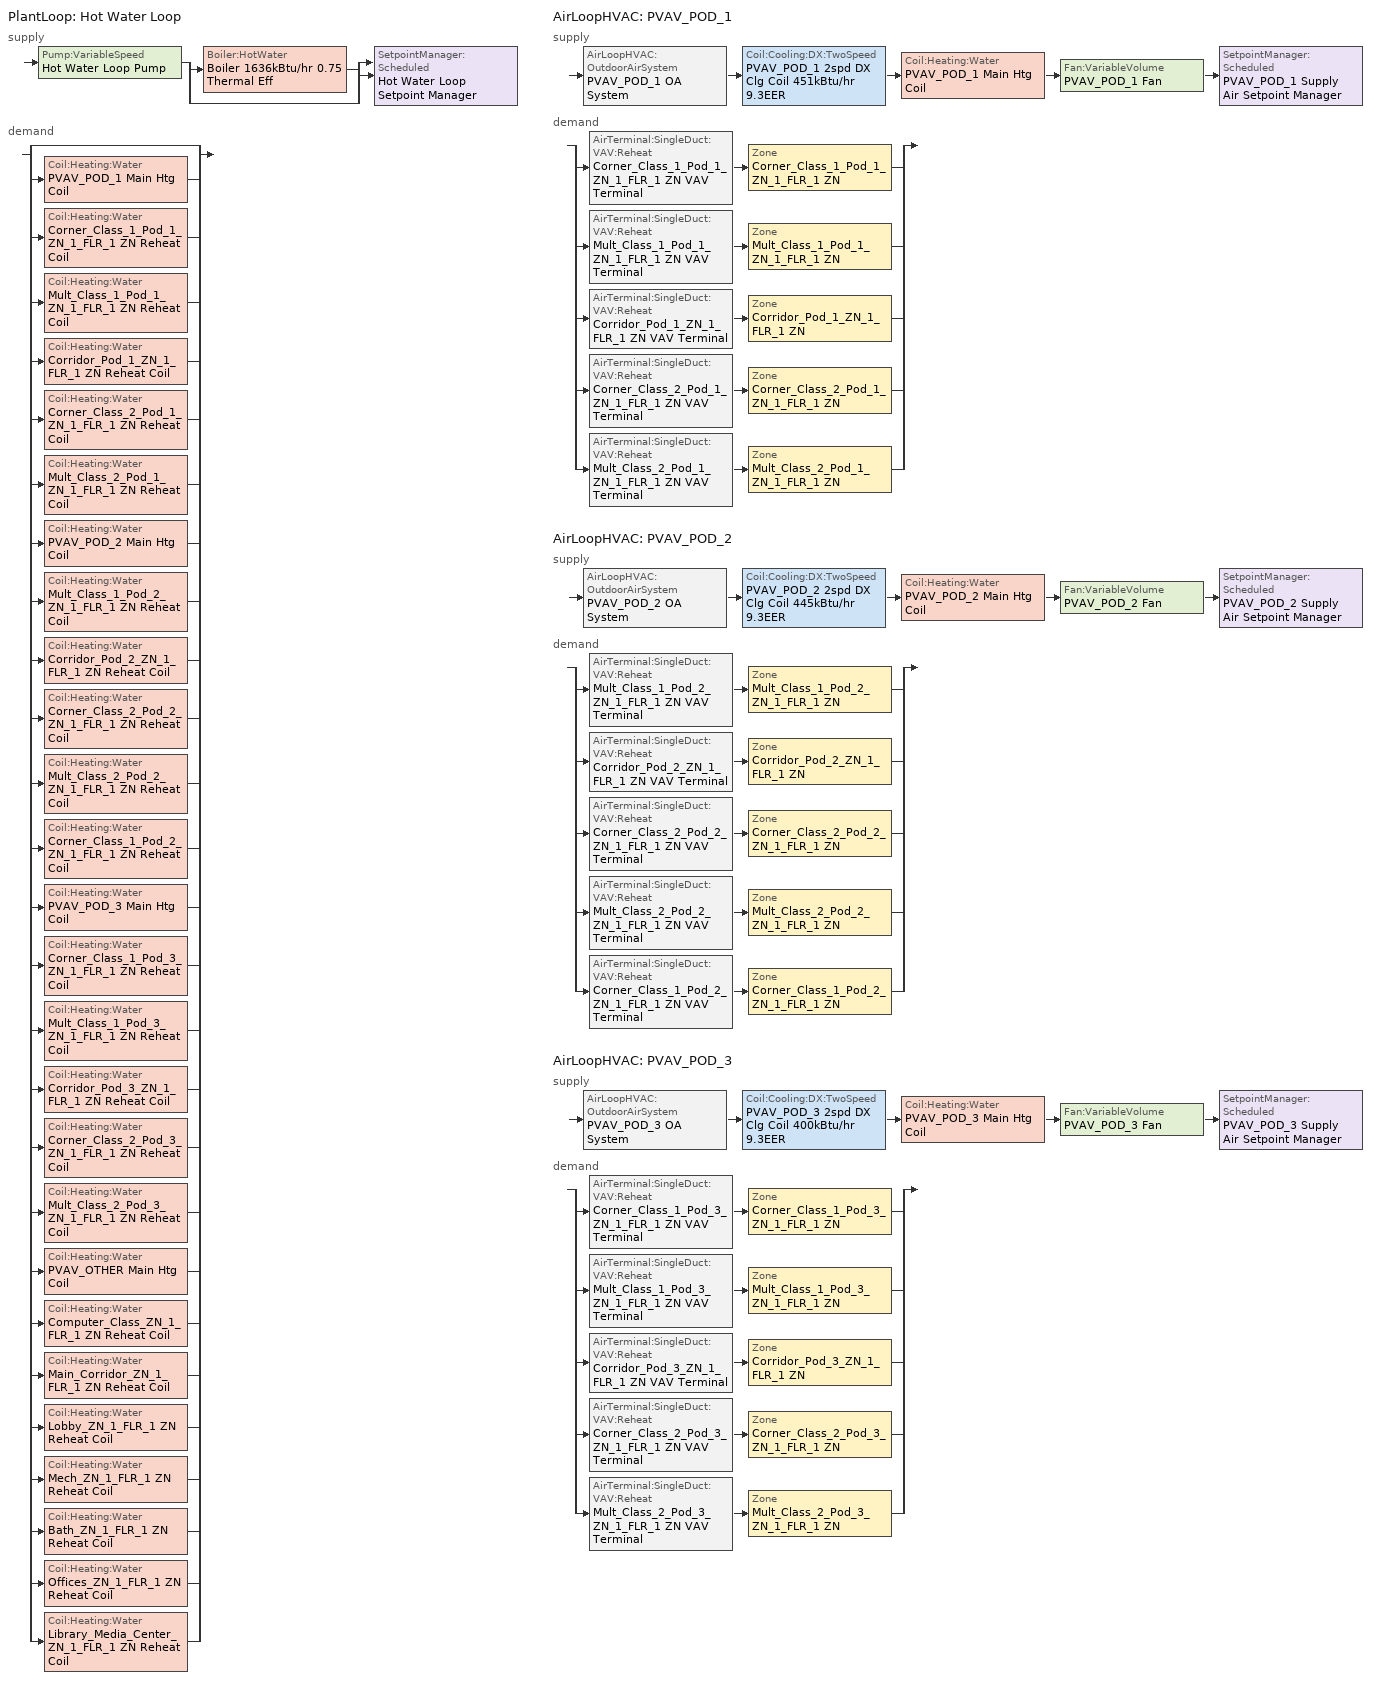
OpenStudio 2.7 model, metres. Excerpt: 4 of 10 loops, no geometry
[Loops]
PlantLoop 'Hot Water Loop'
 supply: Pump:VariableSpeed 'Hot Water Loop Pump' > split
  | Boiler:HotWater 'Boiler 1636kBtu/hr 0.75 Thermal Eff'
  | bypass
  join > SetpointManager:Scheduled 'Hot Water Loop Setpoint Manager'
 demand: split
  | bypass
  | Coil:Heating:Water 'PVAV_POD_1 Main Htg Coil'
  | Coil:Heating:Water 'Corner_Class_1_Pod_1_ZN_1_FLR_1 ZN Reheat Coil'
  | Coil:Heating:Water 'Mult_Class_1_Pod_1_ZN_1_FLR_1 ZN Reheat Coil'
  | Coil:Heating:Water 'Corridor_Pod_1_ZN_1_FLR_1 ZN Reheat Coil'
  | Coil:Heating:Water 'Corner_Class_2_Pod_1_ZN_1_FLR_1 ZN Reheat Coil'
  | Coil:Heating:Water 'Mult_Class_2_Pod_1_ZN_1_FLR_1 ZN Reheat Coil'
  | Coil:Heating:Water 'PVAV_POD_2 Main Htg Coil'
  | Coil:Heating:Water 'Mult_Class_1_Pod_2_ZN_1_FLR_1 ZN Reheat Coil'
  | Coil:Heating:Water 'Corridor_Pod_2_ZN_1_FLR_1 ZN Reheat Coil'
  | Coil:Heating:Water 'Corner_Class_2_Pod_2_ZN_1_FLR_1 ZN Reheat Coil'
  | Coil:Heating:Water 'Mult_Class_2_Pod_2_ZN_1_FLR_1 ZN Reheat Coil'
  | Coil:Heating:Water 'Corner_Class_1_Pod_2_ZN_1_FLR_1 ZN Reheat Coil'
  | Coil:Heating:Water 'PVAV_POD_3 Main Htg Coil'
  | Coil:Heating:Water 'Corner_Class_1_Pod_3_ZN_1_FLR_1 ZN Reheat Coil'
  | Coil:Heating:Water 'Mult_Class_1_Pod_3_ZN_1_FLR_1 ZN Reheat Coil'
  | Coil:Heating:Water 'Corridor_Pod_3_ZN_1_FLR_1 ZN Reheat Coil'
  | Coil:Heating:Water 'Corner_Class_2_Pod_3_ZN_1_FLR_1 ZN Reheat Coil'
  | Coil:Heating:Water 'Mult_Class_2_Pod_3_ZN_1_FLR_1 ZN Reheat Coil'
  | Coil:Heating:Water 'PVAV_OTHER Main Htg Coil'
  | Coil:Heating:Water 'Computer_Class_ZN_1_FLR_1 ZN Reheat Coil'
  | Coil:Heating:Water 'Main_Corridor_ZN_1_FLR_1 ZN Reheat Coil'
  | Coil:Heating:Water 'Lobby_ZN_1_FLR_1 ZN Reheat Coil'
  | Coil:Heating:Water 'Mech_ZN_1_FLR_1 ZN Reheat Coil'
  | Coil:Heating:Water 'Bath_ZN_1_FLR_1 ZN Reheat Coil'
  | Coil:Heating:Water 'Offices_ZN_1_FLR_1 ZN Reheat Coil'
  | Coil:Heating:Water 'Library_Media_Center_ZN_1_FLR_1 ZN Reheat Coil'
AirLoopHVAC 'PVAV_POD_1'
 supply: AirLoopHVAC:OutdoorAirSystem 'PVAV_POD_1 OA System' > Coil:Cooling:DX:TwoSpeed 'PVAV_POD_1 2spd DX Clg Coil 451kBtu/hr 9.3EER' > Coil:Heating:Water 'PVAV_POD_1 Main Htg Coil' > Fan:VariableVolume 'PVAV_POD_1 Fan' > SetpointManager:Scheduled 'PVAV_POD_1 Supply Air Setpoint Manager'
 demand: split
  | AirTerminal:SingleDuct:VAV:Reheat 'Corner_Class_1_Pod_1_ZN_1_FLR_1 ZN VAV Terminal' > Zone 'Corner_Class_1_Pod_1_ZN_1_FLR_1 ZN'
  | AirTerminal:SingleDuct:VAV:Reheat 'Mult_Class_1_Pod_1_ZN_1_FLR_1 ZN VAV Terminal' > Zone 'Mult_Class_1_Pod_1_ZN_1_FLR_1 ZN'
  | AirTerminal:SingleDuct:VAV:Reheat 'Corridor_Pod_1_ZN_1_FLR_1 ZN VAV Terminal' > Zone 'Corridor_Pod_1_ZN_1_FLR_1 ZN'
  | AirTerminal:SingleDuct:VAV:Reheat 'Corner_Class_2_Pod_1_ZN_1_FLR_1 ZN VAV Terminal' > Zone 'Corner_Class_2_Pod_1_ZN_1_FLR_1 ZN'
  | AirTerminal:SingleDuct:VAV:Reheat 'Mult_Class_2_Pod_1_ZN_1_FLR_1 ZN VAV Terminal' > Zone 'Mult_Class_2_Pod_1_ZN_1_FLR_1 ZN'
AirLoopHVAC 'PVAV_POD_2'
 supply: AirLoopHVAC:OutdoorAirSystem 'PVAV_POD_2 OA System' > Coil:Cooling:DX:TwoSpeed 'PVAV_POD_2 2spd DX Clg Coil 445kBtu/hr 9.3EER' > Coil:Heating:Water 'PVAV_POD_2 Main Htg Coil' > Fan:VariableVolume 'PVAV_POD_2 Fan' > SetpointManager:Scheduled 'PVAV_POD_2 Supply Air Setpoint Manager'
 demand: split
  | AirTerminal:SingleDuct:VAV:Reheat 'Mult_Class_1_Pod_2_ZN_1_FLR_1 ZN VAV Terminal' > Zone 'Mult_Class_1_Pod_2_ZN_1_FLR_1 ZN'
  | AirTerminal:SingleDuct:VAV:Reheat 'Corridor_Pod_2_ZN_1_FLR_1 ZN VAV Terminal' > Zone 'Corridor_Pod_2_ZN_1_FLR_1 ZN'
  | AirTerminal:SingleDuct:VAV:Reheat 'Corner_Class_2_Pod_2_ZN_1_FLR_1 ZN VAV Terminal' > Zone 'Corner_Class_2_Pod_2_ZN_1_FLR_1 ZN'
  | AirTerminal:SingleDuct:VAV:Reheat 'Mult_Class_2_Pod_2_ZN_1_FLR_1 ZN VAV Terminal' > Zone 'Mult_Class_2_Pod_2_ZN_1_FLR_1 ZN'
  | AirTerminal:SingleDuct:VAV:Reheat 'Corner_Class_1_Pod_2_ZN_1_FLR_1 ZN VAV Terminal' > Zone 'Corner_Class_1_Pod_2_ZN_1_FLR_1 ZN'
AirLoopHVAC 'PVAV_POD_3'
 supply: AirLoopHVAC:OutdoorAirSystem 'PVAV_POD_3 OA System' > Coil:Cooling:DX:TwoSpeed 'PVAV_POD_3 2spd DX Clg Coil 400kBtu/hr 9.3EER' > Coil:Heating:Water 'PVAV_POD_3 Main Htg Coil' > Fan:VariableVolume 'PVAV_POD_3 Fan' > SetpointManager:Scheduled 'PVAV_POD_3 Supply Air Setpoint Manager'
 demand: split
  | AirTerminal:SingleDuct:VAV:Reheat 'Corner_Class_1_Pod_3_ZN_1_FLR_1 ZN VAV Terminal' > Zone 'Corner_Class_1_Pod_3_ZN_1_FLR_1 ZN'
  | AirTerminal:SingleDuct:VAV:Reheat 'Mult_Class_1_Pod_3_ZN_1_FLR_1 ZN VAV Terminal' > Zone 'Mult_Class_1_Pod_3_ZN_1_FLR_1 ZN'
  | AirTerminal:SingleDuct:VAV:Reheat 'Corridor_Pod_3_ZN_1_FLR_1 ZN VAV Terminal' > Zone 'Corridor_Pod_3_ZN_1_FLR_1 ZN'
  | AirTerminal:SingleDuct:VAV:Reheat 'Corner_Class_2_Pod_3_ZN_1_FLR_1 ZN VAV Terminal' > Zone 'Corner_Class_2_Pod_3_ZN_1_FLR_1 ZN'
  | AirTerminal:SingleDuct:VAV:Reheat 'Mult_Class_2_Pod_3_ZN_1_FLR_1 ZN VAV Terminal' > Zone 'Mult_Class_2_Pod_3_ZN_1_FLR_1 ZN'
[Sizing:Zone] Zone Cooling Design Supply Air Temperature Input Method=SupplyAirTemperature; Zone Cooling Design Supply Air Temperature {C}=12.7778; Zone Cooling Design Supply Air Temperature Difference {deltaC}=11.11; Zone Heating Design Supply Air Temperature Input Method=SupplyAirTemperature; Zone Heating Design Supply Air Temperature {C}=50; Zone Heating Design Supply Air Temperature Difference {deltaC}=11.11; Zone Cooling Design Supply Air Humidity Ratio {kg-H2O/kg-air}=0.0085; Zone Heating Design Supply Air Humidity Ratio {kg-H2O/kg-air}=0.008; Cooling Design Air Flow Method=DesignDay; Heating Design Air Flow Method=DesignDay; Account for Dedicated Outdoor Air System=No; Dedicated Outdoor Air System Control Strategy=NeutralSupplyAir; Dedicated Outdoor Air Low Setpoint Temperature for Design {C}=autosize; Dedicated Outdoor Air High Setpoint Temperature for Design {C}=autosize
Corner_Class_1_Pod_1_ZN_1_FLR_1 ZN; Corner_Class_1_Pod_2_ZN_1_FLR_1 ZN; Corner_Class_1_Pod_3_ZN_1_FLR_1 ZN; Corner_Class_2_Pod_1_ZN_1_FLR_1 ZN; Corner_Class_2_Pod_2_ZN_1_FLR_1 ZN; Corner_Class_2_Pod_3_ZN_1_FLR_1 ZN; Corridor_Pod_1_ZN_1_FLR_1 ZN; Corridor_Pod_2_ZN_1_FLR_1 ZN; Corridor_Pod_3_ZN_1_FLR_1 ZN; Mult_Class_1_Pod_1_ZN_1_FLR_1 ZN; Mult_Class_1_Pod_2_ZN_1_FLR_1 ZN; Mult_Class_1_Pod_3_ZN_1_FLR_1 ZN; Mult_Class_2_Pod_1_ZN_1_FLR_1 ZN; Mult_Class_2_Pod_2_ZN_1_FLR_1 ZN; Mult_Class_2_Pod_3_ZN_1_FLR_1 ZN
[Zone equipment]
Corner_Class_1_Pod_1_ZN_1_FLR_1 ZN: Corner_Class_1_Pod_1_ZN_1_FLR_1 ZN VAV Terminal
Corner_Class_1_Pod_2_ZN_1_FLR_1 ZN: Corner_Class_1_Pod_2_ZN_1_FLR_1 ZN VAV Terminal
Corner_Class_1_Pod_3_ZN_1_FLR_1 ZN: Corner_Class_1_Pod_3_ZN_1_FLR_1 ZN VAV Terminal
Corner_Class_2_Pod_1_ZN_1_FLR_1 ZN: Corner_Class_2_Pod_1_ZN_1_FLR_1 ZN VAV Terminal
Corner_Class_2_Pod_2_ZN_1_FLR_1 ZN: Corner_Class_2_Pod_2_ZN_1_FLR_1 ZN VAV Terminal
Corner_Class_2_Pod_3_ZN_1_FLR_1 ZN: Corner_Class_2_Pod_3_ZN_1_FLR_1 ZN VAV Terminal
Corridor_Pod_1_ZN_1_FLR_1 ZN: Corridor_Pod_1_ZN_1_FLR_1 ZN VAV Terminal
Corridor_Pod_2_ZN_1_FLR_1 ZN: Corridor_Pod_2_ZN_1_FLR_1 ZN VAV Terminal
Corridor_Pod_3_ZN_1_FLR_1 ZN: Corridor_Pod_3_ZN_1_FLR_1 ZN VAV Terminal
Mult_Class_1_Pod_1_ZN_1_FLR_1 ZN: Mult_Class_1_Pod_1_ZN_1_FLR_1 ZN VAV Terminal
Mult_Class_1_Pod_2_ZN_1_FLR_1 ZN: Mult_Class_1_Pod_2_ZN_1_FLR_1 ZN VAV Terminal
Mult_Class_1_Pod_3_ZN_1_FLR_1 ZN: Mult_Class_1_Pod_3_ZN_1_FLR_1 ZN VAV Terminal
Mult_Class_2_Pod_1_ZN_1_FLR_1 ZN: Mult_Class_2_Pod_1_ZN_1_FLR_1 ZN VAV Terminal
Mult_Class_2_Pod_2_ZN_1_FLR_1 ZN: Mult_Class_2_Pod_2_ZN_1_FLR_1 ZN VAV Terminal
Mult_Class_2_Pod_3_ZN_1_FLR_1 ZN: Mult_Class_2_Pod_3_ZN_1_FLR_1 ZN VAV Terminal
[PlantLoop]
Hot Water Loop: Fluid Type=Water; Glycol Concentration=0; Minimum Loop Temperature {C}=10; Plant Loop Volume {m3}=Autocalculate; Load Distribution Scheme=Optimal
[Sizing:Plant]
Hot Water Loop: Loop Type=Heating; Design Loop Exit Temperature {C}=82.2222; Loop Design Temperature Difference {deltaC}=11.1111; Sizing Option=NonCoincident; Zone Timesteps in Averaging Window=1; Coincident Sizing Factor Mode=None
[SetpointManager:Scheduled] Control Variable=Temperature
Name | Schedule | Setpoint Node or NodeList
Hot Water Loop Setpoint Manager | Hot Water Loop Temp - 180F | Hot Water Loop Supply Outlet Node
PVAV_POD_1 Supply Air Setpoint Manager | Supply Air Temp - 55.0F | PVAV_POD_1 Supply Outlet Node
PVAV_POD_2 Supply Air Setpoint Manager | Supply Air Temp - 55.0F 1 | PVAV_POD_2 Supply Outlet Node
PVAV_POD_3 Supply Air Setpoint Manager | Supply Air Temp - 55.0F 2 | PVAV_POD_3 Supply Outlet Node
[Pump:VariableSpeed]
Hot Water Loop Pump: Rated Pump Head {Pa}=179344; Motor Efficiency=0.875; Pump Control Type=Intermittent; Skin Loss Radiative Fraction=0.5; Design Power Sizing Method=PowerPerFlowPerPressure; Design Electric Power per Unit Flow Rate {W/(m3/s)}=348701.1; Design Shaft Power per Unit Flow Rate per Unit Head {W-s/m3-Pa}=1.28205; Design Minimum Flow Rate Fraction=0
[Boiler:HotWater]
Boiler 1636kBtu/hr 0.75 Thermal Eff: Fuel Type=NaturalGas; Nominal Thermal Efficiency=0.75; Efficiency Curve Temperature Evaluation Variable=LeavingBoiler; Normalized Boiler Efficiency Curve=Boiler with No Minimum Turndown; Design Water Outlet Temperature {C}=82.2222; Minimum Part Load Ratio=0; Maximum Part Load Ratio=1.2; Optimum Part Load Ratio=1; Water Outlet Upper Temperature Limit {C}=95; Boiler Flow Mode=LeavingSetpointModulated; Parasitic Electric Load {W}=0; Sizing Factor=1
[AirLoopHVAC] Availability Schedule=SchoolPrimary HVACOperationSchd; Design Supply Air Flow Rate {m3/s}=AutoSize
PVAV_POD_1; PVAV_POD_2; PVAV_POD_3
[Sizing:System] Type of Load to Size On=Sensible; Central Heating Maximum System Air Flow Ratio=0.3; Preheat Design Temperature {C}=7.22222; Preheat Design Humidity Ratio {kg-H2O/kg-Air}=0.008; Precool Design Temperature {C}=12.7778; Precool Design Humidity Ratio {kg-H2O/kg-Air}=0.008; Central Cooling Design Supply Air Temperature {C}=12.7778; Central Heating Design Supply Air Temperature {C}=12.7778; Sizing Option=Coincident; 100% Outdoor Air in Cooling=No; 100% Outdoor Air in Heating=No; Central Cooling Design Supply Air Humidity Ratio {kg-H2O/kg-Air}=0.0085; Central Heating Design Supply Air Humidity Ratio {kg-H2O/kg-Air}=0.008; Cooling Design Air Flow Method=DesignDay; Cooling Design Air Flow Rate {m3/s}=0; Heating Design Air Flow Method=DesignDay; Heating Design Air Flow Rate {m3/s}=0; System Outdoor Air Method=ZoneSum; Zone Maximum Outdoor Air Fraction=1; Cooling Supply Air Flow Rate Per Floor Area {m3/s-m2}=0.00996765; Cooling Fraction of Autosized Cooling Supply Air Flow Rate=1; Cooling Supply Air Flow Rate Per Unit Cooling Capacity {m3/s-W}=3.94755e-05; Heating Supply Air Flow Rate Per Floor Area {m3/s-m2}=0.00996765; Heating Fraction of Autosized Heating Supply Air Flow Rate=1; Heating Fraction of Autosized Cooling Supply Air Flow Rate=1; Heating Supply Air Flow Rate Per Unit Heating Capacity {m3/s-W}=3.15882e-05; Cooling Design Capacity Method=CoolingDesignCapacity; Cooling Design Capacity {W}=autosize; Cooling Design Capacity Per Floor Area {W/m2}=234.7; Fraction of Autosized Cooling Design Capacity=1; Heating Design Capacity Method=HeatingDesignCapacity; Heating Design Capacity {W}=autosize; Heating Design Capacity Per Floor Area {W/m2}=157; Fraction of Autosized Heating Design Capacity=1; Central Cooling Capacity Control Method=OnOff
Name | Design Outdoor Air Flow Rate {m3/s}
PVAV_POD_1 | 4.12991
PVAV_POD_2 | 4.14781
PVAV_POD_3 | 3.61751
[Fan:VariableVolume] Availability Schedule=Always On Discrete; Fan Total Efficiency=0.5915; Pressure Rise {Pa}=1574.24; Maximum Flow Rate {m3/s}=Autosize; Fan Power Minimum Flow Rate Input Method=Fraction; Fan Power Minimum Flow Fraction=0.25; Fan Power Minimum Air Flow Rate {m3/s}=0; Motor Efficiency=0.91; Motor In Airstream Fraction=1; Fan Power Coefficient 1=0.04076; Fan Power Coefficient 2=0.0881; Fan Power Coefficient 3=-0.0729; Fan Power Coefficient 4=0.9437; Fan Power Coefficient 5=0
PVAV_POD_1 Fan; PVAV_POD_2 Fan; PVAV_POD_3 Fan
[Coil:Heating:Water] Availability Schedule=Always On Discrete; Rated Inlet Water Temperature {C}=82.2222; Rated Outlet Water Temperature {C}=71.1111
Name | Rated Inlet Air Temperature {C} | Rated Outlet Air Temperature {C}
PVAV_POD_1 Main Htg Coil; PVAV_POD_2 Main Htg Coil; PVAV_POD_3 Main Htg Coil; PVAV_OTHER Main Htg Coil | 7.22222 | 12.7778
Corner_Class_1_Pod_1_ZN_1_FLR_1 ZN Reheat Coil; Mult_Class_1_Pod_1_ZN_1_FLR_1 ZN Reheat Coil; Corridor_Pod_1_ZN_1_FLR_1 ZN Reheat Coil; Corner_Class_2_Pod_1_ZN_1_FLR_1 ZN Reheat Coil; Mult_Class_2_Pod_1_ZN_1_FLR_1 ZN Reheat Coil; Mult_Class_1_Pod_2_ZN_1_FLR_1 ZN Reheat Coil; Corridor_Pod_2_ZN_1_FLR_1 ZN Reheat Coil; Corner_Class_2_Pod_2_ZN_1_FLR_1 ZN Reheat Coil; Mult_Class_2_Pod_2_ZN_1_FLR_1 ZN Reheat Coil; Corner_Class_1_Pod_2_ZN_1_FLR_1 ZN Reheat Coil; Corner_Class_1_Pod_3_ZN_1_FLR_1 ZN Reheat Coil; Mult_Class_1_Pod_3_ZN_1_FLR_1 ZN Reheat Coil; Corridor_Pod_3_ZN_1_FLR_1 ZN Reheat Coil; Corner_Class_2_Pod_3_ZN_1_FLR_1 ZN Reheat Coil; Mult_Class_2_Pod_3_ZN_1_FLR_1 ZN Reheat Coil; Computer_Class_ZN_1_FLR_1 ZN Reheat Coil; Main_Corridor_ZN_1_FLR_1 ZN Reheat Coil; Lobby_ZN_1_FLR_1 ZN Reheat Coil; Mech_ZN_1_FLR_1 ZN Reheat Coil; Bath_ZN_1_FLR_1 ZN Reheat Coil; Offices_ZN_1_FLR_1 ZN Reheat Coil; Library_Media_Center_ZN_1_FLR_1 ZN Reheat Coil | 12.7778 | 50
[Controller:WaterCoil] Action=Normal; Controller Convergence Tolerance {deltaC}=0.0001; Minimum Actuated Flow {m3/s}=0
Name | Water Coil
PVAV_POD_1 Main Htg Coil Controller | PVAV_POD_1 Main Htg Coil
Corner_Class_1_Pod_1_ZN_1_FLR_1 ZN Reheat Coil Controller | Corner_Class_1_Pod_1_ZN_1_FLR_1 ZN Reheat Coil
Mult_Class_1_Pod_1_ZN_1_FLR_1 ZN Reheat Coil Controller | Mult_Class_1_Pod_1_ZN_1_FLR_1 ZN Reheat Coil
Corridor_Pod_1_ZN_1_FLR_1 ZN Reheat Coil Controller | Corridor_Pod_1_ZN_1_FLR_1 ZN Reheat Coil
Corner_Class_2_Pod_1_ZN_1_FLR_1 ZN Reheat Coil Controller | Corner_Class_2_Pod_1_ZN_1_FLR_1 ZN Reheat Coil
Mult_Class_2_Pod_1_ZN_1_FLR_1 ZN Reheat Coil Controller | Mult_Class_2_Pod_1_ZN_1_FLR_1 ZN Reheat Coil
PVAV_POD_2 Main Htg Coil Controller | PVAV_POD_2 Main Htg Coil
Mult_Class_1_Pod_2_ZN_1_FLR_1 ZN Reheat Coil Controller | Mult_Class_1_Pod_2_ZN_1_FLR_1 ZN Reheat Coil
Corridor_Pod_2_ZN_1_FLR_1 ZN Reheat Coil Controller | Corridor_Pod_2_ZN_1_FLR_1 ZN Reheat Coil
Corner_Class_2_Pod_2_ZN_1_FLR_1 ZN Reheat Coil Controller | Corner_Class_2_Pod_2_ZN_1_FLR_1 ZN Reheat Coil
Mult_Class_2_Pod_2_ZN_1_FLR_1 ZN Reheat Coil Controller | Mult_Class_2_Pod_2_ZN_1_FLR_1 ZN Reheat Coil
Corner_Class_1_Pod_2_ZN_1_FLR_1 ZN Reheat Coil Controller | Corner_Class_1_Pod_2_ZN_1_FLR_1 ZN Reheat Coil
PVAV_POD_3 Main Htg Coil Controller | PVAV_POD_3 Main Htg Coil
Corner_Class_1_Pod_3_ZN_1_FLR_1 ZN Reheat Coil Controller | Corner_Class_1_Pod_3_ZN_1_FLR_1 ZN Reheat Coil
Mult_Class_1_Pod_3_ZN_1_FLR_1 ZN Reheat Coil Controller | Mult_Class_1_Pod_3_ZN_1_FLR_1 ZN Reheat Coil
Corridor_Pod_3_ZN_1_FLR_1 ZN Reheat Coil Controller | Corridor_Pod_3_ZN_1_FLR_1 ZN Reheat Coil
Corner_Class_2_Pod_3_ZN_1_FLR_1 ZN Reheat Coil Controller | Corner_Class_2_Pod_3_ZN_1_FLR_1 ZN Reheat Coil
Mult_Class_2_Pod_3_ZN_1_FLR_1 ZN Reheat Coil Controller | Mult_Class_2_Pod_3_ZN_1_FLR_1 ZN Reheat Coil
PVAV_OTHER Main Htg Coil Controller | PVAV_OTHER Main Htg Coil
Computer_Class_ZN_1_FLR_1 ZN Reheat Coil Controller | Computer_Class_ZN_1_FLR_1 ZN Reheat Coil
Main_Corridor_ZN_1_FLR_1 ZN Reheat Coil Controller | Main_Corridor_ZN_1_FLR_1 ZN Reheat Coil
Lobby_ZN_1_FLR_1 ZN Reheat Coil Controller | Lobby_ZN_1_FLR_1 ZN Reheat Coil
Mech_ZN_1_FLR_1 ZN Reheat Coil Controller | Mech_ZN_1_FLR_1 ZN Reheat Coil
Bath_ZN_1_FLR_1 ZN Reheat Coil Controller | Bath_ZN_1_FLR_1 ZN Reheat Coil
Offices_ZN_1_FLR_1 ZN Reheat Coil Controller | Offices_ZN_1_FLR_1 ZN Reheat Coil
Library_Media_Center_ZN_1_FLR_1 ZN Reheat Coil Controller | Library_Media_Center_ZN_1_FLR_1 ZN Reheat Coil
[Coil:Cooling:DX:TwoSpeed] Availability Schedule=Always On Discrete; Rated High Speed Total Cooling Capacity {W}=Autosize; Rated High Speed Sensible Heat Ratio=Autosize; Rated High Speed COP {W/W}=3.23281; Rated High Speed Air Flow Rate {m3/s}=Autosize; Total Cooling Capacity Function of Temperature Curve=CoilClgDXQRatio_fTwbToadbSI; Total Cooling Capacity Function of Flow Fraction Curve=CoilClgDXSnglQRatio_fCFMRatio; Energy Input Ratio Function of Temperature Curve=CoilClgDXEIRRatio_fTwbToadbSI; Energy Input Ratio Function of Flow Fraction Curve=CoilClgDXSnglEIRRatio_fCFMRatio; Part Load Fraction Correlation Curve=CoilClgDXEIRRatio_fQFrac; Rated Low Speed Total Cooling Capacity {W}=Autosize; Rated Low Speed Sensible Heat Ratio=0.69; Rated Low Speed COP {W/W}=3.23281; Low Speed Total Cooling Capacity Function of Temperature Curve=CoilClgDXQRatio_fTwbToadbSI; Low Speed Energy Input Ratio Function of Temperature Curve=CoilClgDXEIRRatio_fTwbToadbSI; Condenser Type=AirCooled; High Speed Evaporative Condenser Effectiveness=0; High Speed Evaporative Condenser Air Flow Rate {m3/s}=Autosize; High Speed Evaporative Condenser Pump Rated Power Consumption {W}=Autosize; Low Speed Evaporative Condenser Effectiveness=0; Low Speed Evaporative Condenser Air Flow Rate {m3/s}=Autosize; Low Speed Evaporative Condenser Pump Rated Power Consumption {W}=Autosize; Basin Heater Capacity {W/K}=10; Basin Heater Setpoint Temperature {C}=2
PVAV_POD_1 2spd DX Clg Coil 451kBtu/hr 9.3EER; PVAV_POD_2 2spd DX Clg Coil 445kBtu/hr 9.3EER; PVAV_POD_3 2spd DX Clg Coil 400kBtu/hr 9.3EER
[Controller:OutdoorAir] Minimum Outdoor Air Flow Rate {m3/s}=autosize; Maximum Outdoor Air Flow Rate {m3/s}=Autosize; Economizer Control Type=NoEconomizer; Economizer Control Action Type=ModulateFlow; Economizer Maximum Limit Dry-Bulb Temperature {C}=28; Economizer Maximum Limit Enthalpy {J/kg}=64000; Lockout Type=LockoutWithCompressor; Minimum Limit Type=FixedMinimum; Minimum Outdoor Air Schedule=Always On Discrete; High Humidity Control=No; Heat Recovery Bypass Control Type=BypassWhenWithinEconomizerLimits
Name | Controller Mechanical Ventilation
Controller Outdoor Air 1 | PVAV_POD_1 Ventilation Controller
Controller Outdoor Air 2 | PVAV_POD_2 Ventilation Controller
Controller Outdoor Air 3 | PVAV_POD_3 Ventilation Controller
[Controller:MechanicalVentilation] Availability Schedule=SchoolPrimary MinOA_MotorizedDamper_Sched; System Outdoor Air Method=ZoneSum
PVAV_POD_1 Ventilation Controller; PVAV_POD_2 Ventilation Controller; PVAV_POD_3 Ventilation Controller
[AirLoopHVAC:OutdoorAirSystem]
Name | Controller
PVAV_POD_1 OA System | Controller Outdoor Air 1
PVAV_POD_2 OA System | Controller Outdoor Air 2
PVAV_POD_3 OA System | Controller Outdoor Air 3
[AvailabilityManager:NightCycle] Control Type=CycleOnAny; Thermostat Tolerance {deltaC}=1; Cycling Run Time {s}=1800
Availability Manager Night Cycle 1; Availability Manager Night Cycle 2; Availability Manager Night Cycle 3; Availability Manager Night Cycle 4; Availability Manager Night Cycle 5; Availability Manager Night Cycle 6; Availability Manager Night Cycle 7
[AirTerminal:SingleDuct:VAV:Reheat] Availability Schedule=Always On Discrete; Maximum Air Flow Rate {m3/s}=AutoSize; Zone Minimum Air Flow Input Method=Constant; Fixed Minimum Air Flow Rate {m3/s}=0; Maximum Hot Water or Steam Flow Rate {m3/s}=AutoSize; Minimum Hot Water or Steam Flow Rate {m3/s}=0; Convergence Tolerance=0.001; Damper Heating Action=Normal; Maximum Flow per Zone Floor Area During Reheat {m3/s-m2}=AutoSize; Maximum Flow Fraction During Reheat=0.5; Maximum Reheat Air Temperature {C}=50; Control For Outdoor Air=No
Name | Constant Minimum Air Flow Fraction | Reheat Coil
Corner_Class_1_Pod_1_ZN_1_FLR_1 ZN VAV Terminal | 0.7 | Corner_Class_1_Pod_1_ZN_1_FLR_1 ZN Reheat Coil
Mult_Class_1_Pod_1_ZN_1_FLR_1 ZN VAV Terminal | 0.7 | Mult_Class_1_Pod_1_ZN_1_FLR_1 ZN Reheat Coil
Corridor_Pod_1_ZN_1_FLR_1 ZN VAV Terminal | 0.3 | Corridor_Pod_1_ZN_1_FLR_1 ZN Reheat Coil
Corner_Class_2_Pod_1_ZN_1_FLR_1 ZN VAV Terminal | 0.7 | Corner_Class_2_Pod_1_ZN_1_FLR_1 ZN Reheat Coil
Mult_Class_2_Pod_1_ZN_1_FLR_1 ZN VAV Terminal | 0.7 | Mult_Class_2_Pod_1_ZN_1_FLR_1 ZN Reheat Coil
Mult_Class_1_Pod_2_ZN_1_FLR_1 ZN VAV Terminal | 0.7 | Mult_Class_1_Pod_2_ZN_1_FLR_1 ZN Reheat Coil
Corridor_Pod_2_ZN_1_FLR_1 ZN VAV Terminal | 0.3 | Corridor_Pod_2_ZN_1_FLR_1 ZN Reheat Coil
Corner_Class_2_Pod_2_ZN_1_FLR_1 ZN VAV Terminal | 0.7 | Corner_Class_2_Pod_2_ZN_1_FLR_1 ZN Reheat Coil
Mult_Class_2_Pod_2_ZN_1_FLR_1 ZN VAV Terminal | 0.7 | Mult_Class_2_Pod_2_ZN_1_FLR_1 ZN Reheat Coil
Corner_Class_1_Pod_2_ZN_1_FLR_1 ZN VAV Terminal | 0.7 | Corner_Class_1_Pod_2_ZN_1_FLR_1 ZN Reheat Coil
Corner_Class_1_Pod_3_ZN_1_FLR_1 ZN VAV Terminal | 0.7 | Corner_Class_1_Pod_3_ZN_1_FLR_1 ZN Reheat Coil
Mult_Class_1_Pod_3_ZN_1_FLR_1 ZN VAV Terminal | 0.7 | Mult_Class_1_Pod_3_ZN_1_FLR_1 ZN Reheat Coil
Corridor_Pod_3_ZN_1_FLR_1 ZN VAV Terminal | 0.3 | Corridor_Pod_3_ZN_1_FLR_1 ZN Reheat Coil
Corner_Class_2_Pod_3_ZN_1_FLR_1 ZN VAV Terminal | 0.7 | Corner_Class_2_Pod_3_ZN_1_FLR_1 ZN Reheat Coil
Mult_Class_2_Pod_3_ZN_1_FLR_1 ZN VAV Terminal | 0.7 | Mult_Class_2_Pod_3_ZN_1_FLR_1 ZN Reheat Coil
[Refrigeration:Compressor] Refrigeration Compressor Power Curve=Old_Low_Temp_Comp_Pwr_Curve; Refrigeration Compressor Capacity Curve=Old_Low_Temp_Comp_Cap_Curve; Rated Return Gas Temperature {C}=18.3; Rated Subcooling {deltaC}=0
Refrigeration Compressor 1; Refrigeration Compressor 2; Refrigeration Compressor 3; Refrigeration Compressor 4; Refrigeration Compressor 5; Refrigeration Compressor 6; Refrigeration Compressor 7; Refrigeration Compressor 8; Refrigeration Compressor 9; Refrigeration Compressor 10; Refrigeration Compressor 11; Refrigeration Compressor 12; Refrigeration Compressor 13; Refrigeration Compressor 14; Refrigeration Compressor 15; Refrigeration Compressor 16; Refrigeration Compressor 17; Refrigeration Compressor 18; Refrigeration Compressor 19; Refrigeration Compressor 20
[EnergyManagementSystem:Sensor] Output Variable or Output Meter Index Key=Environment
Name | Output Variable or Output Meter
Mains_Water_Temp_Sen | Site Mains Water Temperature
OAT; OAT_1; OAT_2; OAT_3 | Site Outdoor Air Drybulb Temperature
[EnergyManagementSystem:Actuator] Actuated Component Control Type=Schedule Value
Name | Actuated Component | Actuated Component Type
Mains_Water_Temp_Act | Mains Water Temperature | Schedule:Constant
PVAVOTHERHtgSch0; PVAVPOD1HtgSch0; PVAVPOD2HtgSch0; PVAVPOD3HtgSch0 | SchoolPrimary HTGSETP_SCH_NO_OPTIMUM | Schedule:Year
PVAVOTHERClgSch0; PVAVPOD1ClgSch0; PVAVPOD2ClgSch0; PVAVPOD3ClgSch0 | SchoolPrimary CLGSETP_SCH_NO_OPTIMUM | Schedule:Year
[EnergyManagementSystem:Program]
Mains_Water_Prg: SET Mains_Water_Temp_Act = Mains_Water_Temp_Sen
PVAVOTHEROptimumStartProg0: IF DaylightSavings==0 && DayOfWeek>1 && Hour==5 && OAT<23.9 && OAT>1.7; SET PVAVOTHERClgSch0 = 29.4; SET PVAVOTHERHtgSch0 = 15.6; ELSEIF DaylightSavings==0 && DayOfWeek==1 && Hour==7 && OAT<23.9 && OAT>1.7; SET PVAVOTHERClgSch0 = 29.4; SET PVAVOTHERHtgSch0 = 15.6; ELSEIF DaylightSavings==1 && DayOfWeek>1 && Hour==4 && OAT<23.9 && OAT>1.7; SET PVAVOTHERClgSch0 = 29.4; SET PVAVOTHERHtgSch0 = 15.6; ELSEIF DaylightSavings==1 && DayOfWeek==1 && Hour==6 && OAT<23.9 && OAT>1.7; SET PVAVOTHERClgSch0 = 29.4; SET PVAVOTHERHtgSch0 = 15.6; ELSE; SET PVAVOTHERClgSch0 = NULL; SET PVAVOTHERHtgSch0 = NULL; ENDIF
PVAVPOD1OptimumStartProg0: IF DaylightSavings==0 && DayOfWeek>1 && Hour==5 && OAT_1<23.9 && OAT_1>1.7; SET PVAVPOD1ClgSch0 = 29.4; SET PVAVPOD1HtgSch0 = 15.6; ELSEIF DaylightSavings==0 && DayOfWeek==1 && Hour==7 && OAT_1<23.9 && OAT_1>1.7; SET PVAVPOD1ClgSch0 = 29.4; SET PVAVPOD1HtgSch0 = 15.6; ELSEIF DaylightSavings==1 && DayOfWeek>1 && Hour==4 && OAT_1<23.9 && OAT_1>1.7; SET PVAVPOD1ClgSch0 = 29.4; SET PVAVPOD1HtgSch0 = 15.6; ELSEIF DaylightSavings==1 && DayOfWeek==1 && Hour==6 && OAT_1<23.9 && OAT_1>1.7; SET PVAVPOD1ClgSch0 = 29.4; SET PVAVPOD1HtgSch0 = 15.6; ELSE; SET PVAVPOD1ClgSch0 = NULL; SET PVAVPOD1HtgSch0 = NULL; ENDIF
PVAVPOD2OptimumStartProg0: IF DaylightSavings==0 && DayOfWeek>1 && Hour==5 && OAT_2<23.9 && OAT_2>1.7; SET PVAVPOD2ClgSch0 = 29.4; SET PVAVPOD2HtgSch0 = 15.6; ELSEIF DaylightSavings==0 && DayOfWeek==1 && Hour==7 && OAT_2<23.9 && OAT_2>1.7; SET PVAVPOD2ClgSch0 = 29.4; SET PVAVPOD2HtgSch0 = 15.6; ELSEIF DaylightSavings==1 && DayOfWeek>1 && Hour==4 && OAT_2<23.9 && OAT_2>1.7; SET PVAVPOD2ClgSch0 = 29.4; SET PVAVPOD2HtgSch0 = 15.6; ELSEIF DaylightSavings==1 && DayOfWeek==1 && Hour==6 && OAT_2<23.9 && OAT_2>1.7; SET PVAVPOD2ClgSch0 = 29.4; SET PVAVPOD2HtgSch0 = 15.6; ELSE; SET PVAVPOD2ClgSch0 = NULL; SET PVAVPOD2HtgSch0 = NULL; ENDIF
PVAVPOD3OptimumStartProg0: IF DaylightSavings==0 && DayOfWeek>1 && Hour==5 && OAT_3<23.9 && OAT_3>1.7; SET PVAVPOD3ClgSch0 = 29.4; SET PVAVPOD3HtgSch0 = 15.6; ELSEIF DaylightSavings==0 && DayOfWeek==1 && Hour==7 && OAT_3<23.9 && OAT_3>1.7; SET PVAVPOD3ClgSch0 = 29.4; SET PVAVPOD3HtgSch0 = 15.6; ELSEIF DaylightSavings==1 && DayOfWeek>1 && Hour==4 && OAT_3<23.9 && OAT_3>1.7; SET PVAVPOD3ClgSch0 = 29.4; SET PVAVPOD3HtgSch0 = 15.6; ELSEIF DaylightSavings==1 && DayOfWeek==1 && Hour==6 && OAT_3<23.9 && OAT_3>1.7; SET PVAVPOD3ClgSch0 = 29.4; SET PVAVPOD3HtgSch0 = 15.6; ELSE; SET PVAVPOD3ClgSch0 = NULL; SET PVAVPOD3HtgSch0 = NULL; ENDIF
[EnergyManagementSystem:ProgramCallingManager]
Mains_Water_Prg_Mgr: BeginTimestepBeforePredictor; Mains_Water_Prg
PVAVOTHEROptimumStartCallingManager0: BeginTimestepBeforePredictor; PVAVOTHEROptimumStartProg0
PVAVPOD1OptimumStartCallingManager0: BeginTimestepBeforePredictor; PVAVPOD1OptimumStartProg0
PVAVPOD2OptimumStartCallingManager0: BeginTimestepBeforePredictor; PVAVPOD2OptimumStartProg0
PVAVPOD3OptimumStartCallingManager0: BeginTimestepBeforePredictor; PVAVPOD3OptimumStartProg0
[HeatExchanger:AirToAir:SensibleAndLatent]
Cafeteria_ZN_1_FLR_1 ZN PSZ-AC_2-7 ERV: Availability Schedule=Always On Discrete; Nominal Supply Air Flow Rate {m3/s}=autosize; Sensible Effectiveness at 100% Heating Air Flow=0.7; Latent Effectiveness at 100% Heating Air Flow=0.6; Sensible Effectiveness at 75% Heating Air Flow=0.7; Latent Effectiveness at 75% Heating Air Flow=0.6; Sensible Effectiveness at 100% Cooling Air Flow=0.75; Latent Effectiveness at 100% Cooling Air Flow=0.6; Sensible Effectiveness at 75% Cooling Air Flow=0.75; Latent Effectiveness at 75% Cooling Air Flow=0.6; Nominal Electric Power {W}=2346.287; Supply Air Outlet Temperature Control=No; Heat Exchanger Type=Rotary; Frost Control Type=ExhaustOnly; Threshold Temperature {C}=-23.3; Initial Defrost Time Fraction=0.167; Rate of Defrost Time Fraction Increase {1/K}=1.44; Economizer Lockout=Yes
[SetpointManager:OutdoorAirPretreat]
Setpoint Manager Outdoor Air Pretreat 1: Minimum Setpoint Temperature {C}=-99; Maximum Setpoint Temperature {C}=99; Minimum Setpoint Humidity Ratio {kgWater/kgDryAir}=1e-005; Maximum Setpoint Humidity Ratio {kgWater/kgDryAir}=1; Setpoint Node or NodeList=Cafeteria_ZN_1_FLR_1 ZN PSZ-AC_2-7 ERV Primary Outlet Air Node
[Schedule:Ruleset]
Name | Default Day Schedule | Summer Design Day Schedule | Winter Design Day Schedule
SchoolPrimary HTGSETP_SCH_NO_OPTIMUM | SchoolPrimary HTGSETP_SCH_NO_OPTIMUM Default | SchoolPrimary HTGSETP_SCH_NO_OPTIMUM Summer Design Day | SchoolPrimary HTGSETP_SCH_NO_OPTIMUM Winter Design Day
SchoolPrimary CLGSETP_SCH_NO_OPTIMUM | SchoolPrimary CLGSETP_SCH_NO_OPTIMUM Default | SchoolPrimary CLGSETP_SCH_NO_OPTIMUM Summer Design Day | SchoolPrimary CLGSETP_SCH_NO_OPTIMUM Winter Design Day
Hot Water Loop Temp - 180F | Hot Water Loop Temp - 180F Default
SchoolPrimary HVACOperationSchd | SchoolPrimary HVACOperationSchd Default | SchoolPrimary HVACOperationSchd Summer Design Day | SchoolPrimary HVACOperationSchd Winter Design Day
SchoolPrimary MinOA_MotorizedDamper_Sched | SchoolPrimary MinOA_MotorizedDamper_Sched Default | SchoolPrimary MinOA_MotorizedDamper_Sched Summer Design Day | SchoolPrimary MinOA_MotorizedDamper_Sched Winter Design Day
Supply Air Temp - 55.0F | Supply Air Temp - 55.0F Default
Supply Air Temp - 55.0F 1 | Supply Air Temp - 55.0F Default 1
Supply Air Temp - 55.0F 2 | Supply Air Temp - 55.0F Default 2
[Schedule:Day]
SchoolPrimary HTGSETP_SCH_NO_OPTIMUM Default; SchoolPrimary HTGSETP_SCH_NO_OPTIMUM Summer Design Day: 24, 0, 15.6
SchoolPrimary HTGSETP_SCH_NO_OPTIMUM Wkdy Day: 6, 0, 15.6, 21, 0, 21, 24, 0, 15.6
SchoolPrimary HTGSETP_SCH_NO_OPTIMUM Winter Design Day: 24, 0, 21
SchoolPrimary CLGSETP_SCH_NO_OPTIMUM Default; SchoolPrimary CLGSETP_SCH_NO_OPTIMUM Winter Design Day: 24, 0, 26.7
SchoolPrimary CLGSETP_SCH_NO_OPTIMUM Summer Design Day: 24, 0, 24
SchoolPrimary CLGSETP_SCH_NO_OPTIMUM Wkdy Day: 6, 0, 26.7, 21, 0, 24, 24, 0, 26.7
Hot Water Loop Temp - 180F Default: 24, 0, 82.2222
SchoolPrimary HVACOperationSchd Default; SchoolPrimary MinOA_MotorizedDamper_Sched Default: 24, 0, 0
SchoolPrimary HVACOperationSchd Winter Design Day; SchoolPrimary HVACOperationSchd Summer Design Day; SchoolPrimary HVACOperationSchd WntrDsn|SmrDsn|Wkdy Day: 7, 0, 0, 21, 0, 1, 24, 0, 0
SchoolPrimary MinOA_MotorizedDamper_Sched Winter Design Day; SchoolPrimary MinOA_MotorizedDamper_Sched Summer Design Day; SchoolPrimary MinOA_MotorizedDamper_Sched WntrDsn|SmrDsn|Wkdy Day: 8, 0, 0, 21, 0, 1, 24, 0, 0
Supply Air Temp - 55.0F Default; Supply Air Temp - 55.0F Default 1; Supply Air Temp - 55.0F Default 2: 24, 0, 12.7778
[Schedule:Rule] Rule Order=0; Apply Monday=Yes; Apply Tuesday=Yes; Apply Wednesday=Yes; Apply Thursday=Yes; Apply Friday=Yes; Date Specification Type=DateRange; Start Month=1; Start Day=1; End Month=12; End Day=31
Name | Schedule Ruleset | Day Schedule
Schedule Rule 18 | SchoolPrimary HTGSETP_SCH_NO_OPTIMUM | SchoolPrimary HTGSETP_SCH_NO_OPTIMUM Wkdy Day
Schedule Rule 19 | SchoolPrimary CLGSETP_SCH_NO_OPTIMUM | SchoolPrimary CLGSETP_SCH_NO_OPTIMUM Wkdy Day
Schedule Rule 75 | SchoolPrimary HVACOperationSchd | SchoolPrimary HVACOperationSchd WntrDsn|SmrDsn|Wkdy Day
Schedule Rule 76 | SchoolPrimary MinOA_MotorizedDamper_Sched | SchoolPrimary MinOA_MotorizedDamper_Sched WntrDsn|SmrDsn|Wkdy Day
[Schedule:Constant]
Name | Value
Always On Discrete | 1
Mains Water Temperature | 10
[Curve:Bicubic] Minimum Value of x=-40; Maximum Value of x=-17.8; Minimum Value of y=4.4; Maximum Value of y=54.4
Name | Coefficient1 Constant | Coefficient2 x | Coefficient3 x**2 | Coefficient4 y | Coefficient5 y**2 | Coefficient6 x*y | Coefficient7 x**3 | Coefficient8 y**3 | Coefficient9 x**2*y | Coefficient10 x*y**2
Old_Low_Temp_Comp_Pwr_Curve | 29669.3 | 1027.63 | 18.1066 | -442.2 | 11.1335 | -20.3805 | 0.139981 | -0.0588669 | -0.218452 | 0.203858
Old_Low_Temp_Comp_Cap_Curve | 170752 | 6102.9 | 78.262 | -2959.43 | 19.7877 | -90.9581 | 0.435965 | -0.0411577 | -0.608846 | 0.459133
[Curve:Cubic]
Name | Coefficient1 Constant | Coefficient2 x | Coefficient3 x**2 | Coefficient4 x**3 | Minimum Value of x | Maximum Value of x
CoilClgDXEIRRatio_fQFrac | 0 | 5.1091 | -8.5515 | 4.4744 | 0.7 | 1
Boiler with No Minimum Turndown | 0.7463 | 1.3196 | -2.2154 | 1.1674 | 0 | 1.3
[Curve:Biquadratic] Minimum Value of x=13.89; Maximum Value of x=25; Minimum Value of y=23.89; Maximum Value of y=46.11; Minimum Curve Output=0.77
Name | Coefficient1 Constant | Coefficient2 x | Coefficient3 x**2 | Coefficient4 y | Coefficient5 y**2 | Coefficient6 x*y | Maximum Curve Output
CoilClgDXQRatio_fTwbToadbSI | 0.86779 | 0.014245 | 0.000554 | -0.007569 | 3.2e-005 | -0.000191 | 1.29
CoilClgDXEIRRatio_fTwbToadbSI | 0.116709 | 0.028458 | -0.000411 | 0.021422 | 0.000162 | -0.00068 | 1.33
[Curve:Quadratic]
Name | Coefficient1 Constant | Coefficient2 x | Coefficient3 x**2 | Minimum Value of x | Maximum Value of x
CoilClgDXSnglQRatio_fCFMRatio | 0.8 | 0.2 | 0 | 0.5 | 1.5
CoilClgDXSnglEIRRatio_fCFMRatio | 1.156 | -0.1816 | 0.0256 | 0 | 1
